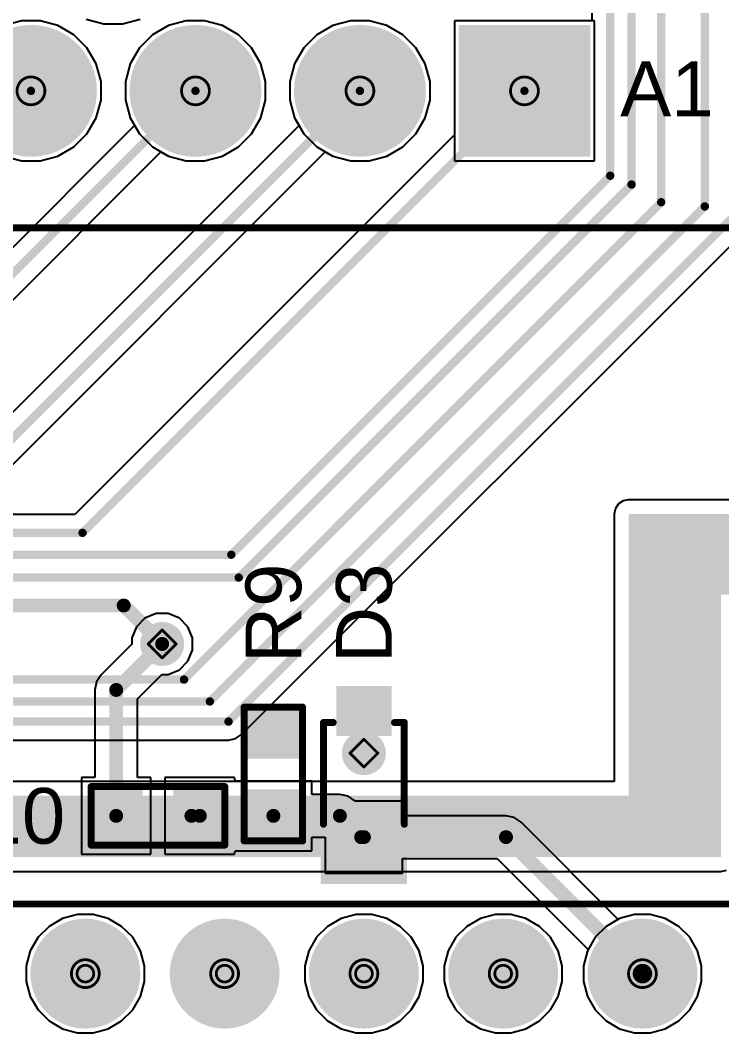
# Model space of a CAD drawing. Header units: inches. Extents: x -31 to 249, y -28 to 261.
# Drawn here: x 62.11 to 74.9, y 53.53 to 71.99 of the extents above; entities that cross this region are included whole.
import ezdxf

# ---------------------------------------------------------------- set-up
doc = ezdxf.new("R2010")
doc.units = ezdxf.units.IN
for name, color, linetype in [('Bottom Layer', 5, 'Continuous'), ('Bottom Solder', 6, 'Continuous'), ('Drill Drawing', 1, 'Continuous'), ('Mechanical 13', 56, 'Continuous'), ('Multi-Layer', 9, 'Continuous'), ('Pad Holes', 156, 'Continuous'), ('Top Layer', 1, 'Continuous'), ('Top Overlay', 2, 'Continuous'), ('Top Paste', 8, 'Continuous'), ('Top Solder', 216, 'Continuous'), ('Via Holes', 16, 'Continuous')]:
    doc.layers.add(name, color=color, linetype=linetype)
doc.styles.add('Arial', font='', dxfattribs={"height": 0.2})
doc.styles.get('Arial').set_extended_font_data('Arial')

# ---------------------------------------------------------------- blocks, each defined once
blk = doc.blocks.new('R___0603_2')
at = {"layer": 'Top Layer'}
for points in [[(-0.381, 0.4445), (-0.381, -0.4445), (-1.143, -0.4445), (-1.143, 0.4445)], [(1.143, 0.4445), (1.143, -0.4445), (0.381, -0.4445), (0.381, 0.4445)]]:
    blk.add_hatch(color=1, dxfattribs=at).paths.add_polyline_path(points)
at = {"layer": 'Top Paste'}
for points in [[(-0.381, 0.4445), (-0.381, -0.4445), (-1.143, -0.4445), (-1.143, 0.4445)], [(1.143, 0.4445), (1.143, -0.4445), (0.381, -0.4445), (0.381, 0.4445)]]:
    blk.add_hatch(color=8, dxfattribs=at).paths.add_polyline_path(points)
at = {"layer": 'Top Solder'}
for points in [[(-0.2794, 0.5461), (-0.2794, -0.5461), (-1.2446, -0.5461), (-1.2446, 0.5461)], [(1.2446, 0.5461), (1.2446, -0.5461), (0.2794, -0.5461), (0.2794, 0.5461)]]:
    blk.add_hatch(color=216, dxfattribs=at).paths.add_polyline_path(points)
at = {"layer": 'Top Overlay'}
for points in [[(-1.2192, -0.5334, 0.127, 0.127, 0), (-1.2192, 0.5334, 0.127, 0.127, 0)], [(-1.2192, 0.5334, 0.127, 0.127, 0), (1.2192, 0.5334, 0.127, 0.127, 0)], [(1.2192, -0.5334, 0.127, 0.127, 0), (1.2192, 0.5334, 0.127, 0.127, 0)], [(-1.2192, -0.5334, 0.127, 0.127, 0), (1.2192, -0.5334, 0.127, 0.127, 0)]]:
    blk.add_lwpolyline(points, format="xyseb", dxfattribs=at)
for points in [[(-1.25095, 0.5334, 0.0635, 0.0635, 1), (-1.18745, 0.5334, 0.0635, 0.0635, 1)], [(-1.25095, 0.5334, 0.0635, 0.0635, 1), (-1.18745, 0.5334, 0.0635, 0.0635, 1)], [(1.18745, 0.5334, 0.0635, 0.0635, 1), (1.25095, 0.5334, 0.0635, 0.0635, 1)], [(1.18745, 0.5334, 0.0635, 0.0635, 1), (1.25095, 0.5334, 0.0635, 0.0635, 1)], [(-1.25095, -0.5334, 0.0635, 0.0635, 1), (-1.18745, -0.5334, 0.0635, 0.0635, 1)], [(-1.25095, -0.5334, 0.0635, 0.0635, 1), (-1.18745, -0.5334, 0.0635, 0.0635, 1)], [(1.18745, -0.5334, 0.0635, 0.0635, 1), (1.25095, -0.5334, 0.0635, 0.0635, 1)], [(1.18745, -0.5334, 0.0635, 0.0635, 1), (1.25095, -0.5334, 0.0635, 0.0635, 1)]]:
    blk.add_lwpolyline(points, format="xyseb", close=True, dxfattribs=at)
blk = doc.blocks.new('R___0603_3')
at = {"layer": 'Top Layer'}
for points in [[(-0.381, 0.4445), (-0.381, -0.4445), (-1.143, -0.4445), (-1.143, 0.4445)], [(1.143, 0.4445), (1.143, -0.4445), (0.381, -0.4445), (0.381, 0.4445)]]:
    blk.add_hatch(color=1, dxfattribs=at).paths.add_polyline_path(points)
at = {"layer": 'Top Paste'}
for points in [[(-0.381, 0.4445), (-0.381, -0.4445), (-1.143, -0.4445), (-1.143, 0.4445)], [(1.143, 0.4445), (1.143, -0.4445), (0.381, -0.4445), (0.381, 0.4445)]]:
    blk.add_hatch(color=8, dxfattribs=at).paths.add_polyline_path(points)
at = {"layer": 'Top Solder'}
for points in [[(-0.2794, 0.5461), (-0.2794, -0.5461), (-1.2446, -0.5461), (-1.2446, 0.5461)], [(1.2446, 0.5461), (1.2446, -0.5461), (0.2794, -0.5461), (0.2794, 0.5461)]]:
    blk.add_hatch(color=216, dxfattribs=at).paths.add_polyline_path(points)
at = {"layer": 'Top Overlay'}
for points in [[(-1.2192, 0.5334, 0.127, 0.127, 0), (-1.2192, -0.5334, 0.127, 0.127, 0)], [(-1.2192, 0.5334, 0.127, 0.127, 0), (1.2192, 0.5334, 0.127, 0.127, 0)], [(1.2192, 0.5334, 0.127, 0.127, 0), (1.2192, -0.5334, 0.127, 0.127, 0)], [(-1.2192, -0.5334, 0.127, 0.127, 0), (1.2192, -0.5334, 0.127, 0.127, 0)]]:
    blk.add_lwpolyline(points, format="xyseb", dxfattribs=at)
for points in [[(-1.25095, 0.5334, 0.0635, 0.0635, 1), (-1.18745, 0.5334, 0.0635, 0.0635, 1)], [(-1.25095, 0.5334, 0.0635, 0.0635, 1), (-1.18745, 0.5334, 0.0635, 0.0635, 1)], [(1.18745, 0.5334, 0.0635, 0.0635, 1), (1.25095, 0.5334, 0.0635, 0.0635, 1)], [(1.18745, 0.5334, 0.0635, 0.0635, 1), (1.25095, 0.5334, 0.0635, 0.0635, 1)], [(-1.25095, -0.5334, 0.0635, 0.0635, 1), (-1.18745, -0.5334, 0.0635, 0.0635, 1)], [(-1.25095, -0.5334, 0.0635, 0.0635, 1), (-1.18745, -0.5334, 0.0635, 0.0635, 1)], [(1.18745, -0.5334, 0.0635, 0.0635, 1), (1.25095, -0.5334, 0.0635, 0.0635, 1)], [(1.18745, -0.5334, 0.0635, 0.0635, 1), (1.25095, -0.5334, 0.0635, 0.0635, 1)]]:
    blk.add_lwpolyline(points, format="xyseb", close=True, dxfattribs=at)
blk = doc.blocks.new('SOD_323_4')
at = {"layer": 'Top Layer'}
for points in [[(-0.75, -0.45), (-1.55, -0.45), (-1.55, 0.45), (-0.75, 0.45)], [(1.55, -0.45), (0.75, -0.45), (0.75, 0.45), (1.55, 0.45)]]:
    blk.add_hatch(color=1, dxfattribs=at).paths.add_polyline_path(points)
at = {"layer": 'Top Overlay'}
for points in [[(-2.007, 0.483), (-0.914, 0.483), (-0.914, 0.787), (-2.007, 0.787)], [(-2.007, -0.508), (-1.575, -0.508), (-1.575, 0.508), (-2.007, 0.508)], [(-2.007, -0.787), (-0.914, -0.787), (-0.914, -0.483), (-2.007, -0.483)]]:
    blk.add_hatch(color=2, dxfattribs=at).paths.add_polyline_path(points)
at = {"layer": 'Top Paste'}
for points in [[(-0.75, -0.45), (-1.55, -0.45), (-1.55, 0.45), (-0.75, 0.45)], [(1.55, -0.45), (0.75, -0.45), (0.75, 0.45), (1.55, 0.45)]]:
    blk.add_hatch(color=8, dxfattribs=at).paths.add_polyline_path(points)
at = {"layer": 'Top Solder'}
for points in [[(-0.695, -0.505), (-1.605, -0.505), (-1.605, 0.505), (-0.695, 0.505)], [(1.605, -0.505), (0.695, -0.505), (0.695, 0.505), (1.605, 0.505)]]:
    blk.add_hatch(color=216, dxfattribs=at).paths.add_polyline_path(points)
at = {"layer": 'Top Overlay'}
for points in [[(-0.914, 0.737, 0.127, 0.127, 0), (0.94, 0.737, 0.127, 0.127, 0)], [(0.94, 0.737, 0.127, 0.127, 0), (0.94, 0.559, 0.127, 0.127, 0)], [(0.94, -0.559, 0.127, 0.127, 0), (0.94, -0.737, 0.127, 0.127, 0)], [(-0.914, -0.737, 0.127, 0.127, 0), (0.94, -0.737, 0.127, 0.127, 0)]]:
    blk.add_lwpolyline(points, format="xyseb", dxfattribs=at)
for points in [[(-0.946, 0.737, 0.0635, 0.0635, 1), (-0.883, 0.737, 0.0635, 0.0635, 1)], [(0.908, 0.737, 0.0635, 0.0635, 1), (0.972, 0.737, 0.0635, 0.0635, 1)], [(0.908, 0.737, 0.0635, 0.0635, 1), (0.972, 0.737, 0.0635, 0.0635, 1)], [(0.908, 0.559, 0.0635, 0.0635, 1), (0.972, 0.559, 0.0635, 0.0635, 1)], [(0.908, -0.559, 0.0635, 0.0635, 1), (0.972, -0.559, 0.0635, 0.0635, 1)], [(-0.946, -0.737, 0.0635, 0.0635, 1), (-0.883, -0.737, 0.0635, 0.0635, 1)], [(0.908, -0.737, 0.0635, 0.0635, 1), (0.972, -0.737, 0.0635, 0.0635, 1)], [(0.908, -0.737, 0.0635, 0.0635, 1), (0.972, -0.737, 0.0635, 0.0635, 1)]]:
    blk.add_lwpolyline(points, format="xyseb", close=True, dxfattribs=at)
blk = doc.blocks.new('A000005_17')
at = {"layer": 'Bottom Layer'}
h = blk.add_hatch(color=5, dxfattribs=at)
edge = h.paths.add_edge_path()
edge.add_arc((7.62, 5.08), 0.9, 0, 360)
h = blk.add_hatch(color=5, dxfattribs=at)
edge = h.paths.add_edge_path()
edge.add_arc((7.62, 2.54), 0.9, 0, 360)
h = blk.add_hatch(color=5, dxfattribs=at)
edge = h.paths.add_edge_path()
edge.add_arc((7.62, 0), 0.9, 0, 360)
h = blk.add_hatch(color=5, dxfattribs=at)
edge = h.paths.add_edge_path()
edge.add_arc((7.62, -2.54), 0.9, 0, 360)
h = blk.add_hatch(color=5, dxfattribs=at)
edge = h.paths.add_edge_path()
edge.add_arc((7.62, -5.08), 0.9, 0, 360)
at = {"layer": 'Bottom Solder'}
h = blk.add_hatch(color=6, dxfattribs=at)
edge = h.paths.add_edge_path()
edge.add_arc((7.62, 5.08), 1.002, 0, 360)
h = blk.add_hatch(color=6, dxfattribs=at)
edge = h.paths.add_edge_path()
edge.add_arc((7.62, 2.54), 1.002, 0, 360)
h = blk.add_hatch(color=6, dxfattribs=at)
edge = h.paths.add_edge_path()
edge.add_arc((7.62, 0), 1.002, 0, 360)
h = blk.add_hatch(color=6, dxfattribs=at)
edge = h.paths.add_edge_path()
edge.add_arc((7.62, -2.54), 1.002, 0, 360)
h = blk.add_hatch(color=6, dxfattribs=at)
edge = h.paths.add_edge_path()
edge.add_arc((7.62, -5.08), 1.002, 0, 360)
at = {"layer": 'Multi-Layer'}
h = blk.add_hatch(color=9, dxfattribs=at)
edge = h.paths.add_edge_path()
edge.add_arc((7.62, 5.08), 0.9, 0, 360)
h = blk.add_hatch(color=9, dxfattribs=at)
edge = h.paths.add_edge_path()
edge.add_arc((7.62, 2.54), 0.9, 0, 360)
h = blk.add_hatch(color=9, dxfattribs=at)
edge = h.paths.add_edge_path()
edge.add_arc((7.62, 0), 0.9, 0, 360)
h = blk.add_hatch(color=9, dxfattribs=at)
edge = h.paths.add_edge_path()
edge.add_arc((7.62, -2.54), 0.9, 0, 360)
h = blk.add_hatch(color=9, dxfattribs=at)
edge = h.paths.add_edge_path()
edge.add_arc((7.62, -5.08), 0.9, 0, 360)
at = {"layer": 'Pad Holes'}
h = blk.add_hatch(color=7, dxfattribs=at)
edge = h.paths.add_edge_path()
edge.add_arc((7.62, 5.08), 0.5, 0, 360)
h = blk.add_hatch(color=7, dxfattribs=at)
edge = h.paths.add_edge_path()
edge.add_arc((7.62, 2.54), 0.5, 0, 360)
h = blk.add_hatch(color=7, dxfattribs=at)
edge = h.paths.add_edge_path()
edge.add_arc((7.62, 0), 0.5, 0, 360)
h = blk.add_hatch(color=7, dxfattribs=at)
edge = h.paths.add_edge_path()
edge.add_arc((7.62, -2.54), 0.5, 0, 360)
h = blk.add_hatch(color=7, dxfattribs=at)
edge = h.paths.add_edge_path()
edge.add_arc((7.62, -5.08), 0.5, 0, 360)
at = {"layer": 'Top Layer'}
h = blk.add_hatch(color=1, dxfattribs=at)
edge = h.paths.add_edge_path()
edge.add_arc((7.62, 5.08), 0.9, 0, 360)
h = blk.add_hatch(color=1, dxfattribs=at)
edge = h.paths.add_edge_path()
edge.add_arc((7.62, 2.54), 0.9, 0, 360)
h = blk.add_hatch(color=1, dxfattribs=at)
edge = h.paths.add_edge_path()
edge.add_arc((7.62, 0), 0.9, 0, 360)
h = blk.add_hatch(color=1, dxfattribs=at)
edge = h.paths.add_edge_path()
edge.add_arc((7.62, -2.54), 0.9, 0, 360)
h = blk.add_hatch(color=1, dxfattribs=at)
edge = h.paths.add_edge_path()
edge.add_arc((7.62, -5.08), 0.9, 0, 360)
at = {"layer": 'Top Solder'}
h = blk.add_hatch(color=216, dxfattribs=at)
edge = h.paths.add_edge_path()
edge.add_arc((7.62, 5.08), 1.002, 0, 360)
h = blk.add_hatch(color=216, dxfattribs=at)
edge = h.paths.add_edge_path()
edge.add_arc((7.62, 2.54), 1.002, 0, 360)
h = blk.add_hatch(color=216, dxfattribs=at)
edge = h.paths.add_edge_path()
edge.add_arc((7.62, 0), 1.002, 0, 360)
h = blk.add_hatch(color=216, dxfattribs=at)
edge = h.paths.add_edge_path()
edge.add_arc((7.62, -2.54), 1.002, 0, 360)
h = blk.add_hatch(color=216, dxfattribs=at)
edge = h.paths.add_edge_path()
edge.add_arc((7.62, -5.08), 1.002, 0, 360)
at = {"layer": 'Mechanical 13'}
blk.add_lwpolyline([(8.89, 21.59, 0.127, 0.127, 0), (8.89, -21.59, 0.127, 0.127, 0)], format="xyseb", dxfattribs=at)
at = {"layer": 'Top Overlay'}
blk.add_lwpolyline([(8.89, 21.59, 0.127, 0.127, 0), (8.89, -21.59, 0.127, 0.127, 0)], format="xyseb", dxfattribs=at)
blk = doc.blocks.new('6437288_3_41')
at = {"layer": 'Bottom Layer'}
blk.add_hatch(color=5, dxfattribs=at).paths.add_polyline_path([(-29.35, 8.35), (-27.15, 8.35), (-27.15, 6.15), (-29.35, 6.15)])
h = blk.add_hatch(color=5, dxfattribs=at)
edge = h.paths.add_edge_path()
edge.add_arc((-25.25, 7.25), 1.1, 0, 360)
h = blk.add_hatch(color=5, dxfattribs=at)
edge = h.paths.add_edge_path()
edge.add_arc((-25.25, 7.25), 1.1, 0, 360)
h = blk.add_hatch(color=5, dxfattribs=at)
edge = h.paths.add_edge_path()
edge.add_arc((-22.25, 7.25), 1.1, 0, 360)
h = blk.add_hatch(color=5, dxfattribs=at)
edge = h.paths.add_edge_path()
edge.add_arc((-19.25, 7.25), 1.1, 0, 360)
at = {"layer": 'Bottom Solder'}
blk.add_hatch(color=6, dxfattribs=at).paths.add_polyline_path([(-29.452, 8.452), (-27.048, 8.452), (-27.048, 6.048), (-29.452, 6.048)])
h = blk.add_hatch(color=6, dxfattribs=at)
edge = h.paths.add_edge_path()
edge.add_arc((-25.25, 7.25), 1.202, 0, 360)
h = blk.add_hatch(color=6, dxfattribs=at)
edge = h.paths.add_edge_path()
edge.add_arc((-25.25, 7.25), 1.202, 0, 360)
h = blk.add_hatch(color=6, dxfattribs=at)
edge = h.paths.add_edge_path()
edge.add_arc((-22.25, 7.25), 1.202, 0, 360)
h = blk.add_hatch(color=6, dxfattribs=at)
edge = h.paths.add_edge_path()
edge.add_arc((-19.25, 7.25), 1.202, 0, 360)
at = {"layer": 'Multi-Layer'}
blk.add_hatch(color=9, dxfattribs=at).paths.add_polyline_path([(-29.35, 8.35), (-27.15, 8.35), (-27.15, 6.15), (-29.35, 6.15)])
h = blk.add_hatch(color=9, dxfattribs=at)
edge = h.paths.add_edge_path()
edge.add_arc((-25.25, 7.25), 1.1, 0, 360)
h = blk.add_hatch(color=9, dxfattribs=at)
edge = h.paths.add_edge_path()
edge.add_arc((-25.25, 7.25), 1.1, 0, 360)
h = blk.add_hatch(color=9, dxfattribs=at)
edge = h.paths.add_edge_path()
edge.add_arc((-22.25, 7.25), 1.1, 0, 360)
h = blk.add_hatch(color=9, dxfattribs=at)
edge = h.paths.add_edge_path()
edge.add_arc((-19.25, 7.25), 1.1, 0, 360)
at = {"layer": 'Pad Holes'}
h = blk.add_hatch(color=7, dxfattribs=at)
edge = h.paths.add_edge_path()
edge.add_arc((-28.25, 7.25), 0.65, 0, 360)
h = blk.add_hatch(color=7, dxfattribs=at)
edge = h.paths.add_edge_path()
edge.add_arc((-25.25, 7.25), 0.65, 0, 360)
h = blk.add_hatch(color=7, dxfattribs=at)
edge = h.paths.add_edge_path()
edge.add_arc((-25.25, 7.25), 0.65, 0, 360)
h = blk.add_hatch(color=7, dxfattribs=at)
edge = h.paths.add_edge_path()
edge.add_arc((-22.25, 7.25), 0.65, 0, 360)
h = blk.add_hatch(color=7, dxfattribs=at)
edge = h.paths.add_edge_path()
edge.add_arc((-19.25, 7.25), 0.65, 0, 360)
at = {"layer": 'Top Layer'}
blk.add_hatch(color=1, dxfattribs=at).paths.add_polyline_path([(-29.35, 8.35), (-27.15, 8.35), (-27.15, 6.15), (-29.35, 6.15)])
h = blk.add_hatch(color=1, dxfattribs=at)
edge = h.paths.add_edge_path()
edge.add_arc((-25.25, 7.25), 1.1, 0, 360)
h = blk.add_hatch(color=1, dxfattribs=at)
edge = h.paths.add_edge_path()
edge.add_arc((-25.25, 7.25), 1.1, 0, 360)
h = blk.add_hatch(color=1, dxfattribs=at)
edge = h.paths.add_edge_path()
edge.add_arc((-22.25, 7.25), 1.1, 0, 360)
h = blk.add_hatch(color=1, dxfattribs=at)
edge = h.paths.add_edge_path()
edge.add_arc((-19.25, 7.25), 1.1, 0, 360)
at = {"layer": 'Top Solder'}
blk.add_hatch(color=216, dxfattribs=at).paths.add_polyline_path([(-29.452, 8.452), (-27.048, 8.452), (-27.048, 6.048), (-29.452, 6.048)])
h = blk.add_hatch(color=216, dxfattribs=at)
edge = h.paths.add_edge_path()
edge.add_arc((-25.25, 7.25), 1.202, 0, 360)
h = blk.add_hatch(color=216, dxfattribs=at)
edge = h.paths.add_edge_path()
edge.add_arc((-25.25, 7.25), 1.202, 0, 360)
h = blk.add_hatch(color=216, dxfattribs=at)
edge = h.paths.add_edge_path()
edge.add_arc((-22.25, 7.25), 1.202, 0, 360)
h = blk.add_hatch(color=216, dxfattribs=at)
edge = h.paths.add_edge_path()
edge.add_arc((-19.25, 7.25), 1.202, 0, 360)
at = {"layer": 'Top Overlay'}
blk.add_lwpolyline([(32.5, 9.75, 0.127, 0.127, 0), (-32.5, 9.75, 0.127, 0.127, 0)], format="xyseb", dxfattribs=at)
at = {"layer": 'Top Overlay', "style": 'Arial'}
blk.add_text('A1', height=1, rotation=180, dxfattribs=at).set_placement((-29.996, 7.714))

msp = doc.modelspace()

# ---------------------------------------------------------------- hatches: boundary and pattern name
at = {"layer": 'Bottom Layer'}
for points in [[(73.199, 61.52), (116.383, 61.52), (116.383, 62.992), (73.199, 62.992)], [(73.199, 56.734), (74.883, 56.734), (74.883, 62.992), (73.199, 62.992)], [(57.122, 56.734), (74.883, 56.734), (74.883, 57.854), (57.122, 57.854)]]:
    msp.add_hatch(color=5, dxfattribs=at).paths.add_polyline_path(points)
h = msp.add_hatch(color=5, dxfattribs=at)
edge = h.paths.add_edge_path()
edge.add_arc((64.694, 60.621), 0.3, 0, 360)
h = msp.add_hatch(color=5, dxfattribs=at)
edge = h.paths.add_edge_path()
edge.add_arc((68.373, 58.63), 0.3, 0, 360)
at = {"layer": 'Bottom Solder'}
h = msp.add_hatch(color=6, dxfattribs=at)
edge = h.paths.add_edge_path()
edge.add_arc((64.694, 60.621), 0.402, 0, 360)
h = msp.add_hatch(color=6, dxfattribs=at)
edge = h.paths.add_edge_path()
edge.add_arc((68.373, 58.63), 0.402, 0, 360)
at = {"layer": 'Top Layer'}
h = msp.add_hatch(color=1, dxfattribs=at)
edge = h.paths.add_edge_path()
edge.add_arc((64.694, 60.621), 0.3, 0, 360)
h = msp.add_hatch(color=1, dxfattribs=at)
edge = h.paths.add_edge_path()
edge.add_arc((68.373, 58.63), 0.3, 0, 360)
at = {"layer": 'Top Solder'}
h = msp.add_hatch(color=216, dxfattribs=at)
edge = h.paths.add_edge_path()
edge.add_arc((64.694, 60.621), 0.402, 0, 360)
h = msp.add_hatch(color=216, dxfattribs=at)
edge = h.paths.add_edge_path()
edge.add_arc((68.373, 58.63), 0.402, 0, 360)
at = {"layer": 'Via Holes'}
h = msp.add_hatch(color=7, dxfattribs=at)
edge = h.paths.add_edge_path()
edge.add_arc((64.694, 60.621), 0.15, 0, 360)
h = msp.add_hatch(color=7, dxfattribs=at)
edge = h.paths.add_edge_path()
edge.add_arc((68.373, 58.63), 0.15, 0, 360)

# ---------------------------------------------------------------- linework, layer by layer
at = {"layer": 'Bottom Layer'}
for p, q in [((72.53, 72.881), (72.53, 71.983)), ((63.308, 72.015), (63.633, 71.928)), ((63.969, 71.928), (64.294, 72.015)), ((62.133, 71.983), (61.808, 71.896)), ((62.469, 71.983), (62.133, 71.983)), ((62.794, 71.896), (62.469, 71.983)), ((63.085, 71.728), (62.794, 71.896)), ((63.633, 71.928), (63.969, 71.928)), ((64.808, 71.896), (64.516, 71.728)), ((65.133, 71.983), (64.808, 71.896)), ((65.469, 71.983), (65.133, 71.983)), ((65.794, 71.896), (65.469, 71.983)), ((66.085, 71.728), (65.794, 71.896)), ((67.808, 71.896), (67.516, 71.728)), ((68.133, 71.983), (67.808, 71.896)), ((68.469, 71.983), (68.133, 71.983)), ((68.794, 71.896), (68.469, 71.983)), ((69.085, 71.728), (68.794, 71.896)), ((72.53, 71.983), (70.023, 71.983)), ((70.023, 71.983), (70.023, 69.904)), ((63.323, 71.49), (63.085, 71.728)), ((64.516, 71.728), (64.278, 71.49)), ((66.323, 71.49), (66.085, 71.728)), ((67.516, 71.728), (67.278, 71.49)), ((69.323, 71.49), (69.085, 71.728)), ((63.492, 71.199), (63.323, 71.49)), ((64.278, 71.49), (64.11, 71.199)), ((66.492, 71.199), (66.323, 71.49)), ((67.278, 71.49), (67.11, 71.199)), ((69.492, 71.199), (69.323, 71.49)), ((63.579, 70.874), (63.492, 71.199)), ((64.11, 71.199), (64.023, 70.874)), ((66.579, 70.874), (66.492, 71.199)), ((67.11, 71.199), (67.023, 70.874)), ((69.579, 70.874), (69.492, 71.199)), ((63.579, 70.537), (63.579, 70.874)), ((64.023, 70.874), (64.023, 70.537)), ((66.579, 70.537), (66.579, 70.874)), ((67.023, 70.874), (67.023, 70.537)), ((69.579, 70.537), (69.579, 70.874)), ((63.492, 70.212), (63.579, 70.537)), ((64.023, 70.537), (64.11, 70.212)), ((66.492, 70.212), (66.579, 70.537)), ((67.023, 70.537), (67.11, 70.212)), ((69.492, 70.212), (69.579, 70.537)), ((63.323, 69.921), (63.492, 70.212)), ((64.11, 70.212), (64.191, 70.072)), ((66.323, 69.921), (66.492, 70.212)), ((67.11, 70.212), (67.191, 70.072)), ((69.323, 69.921), (69.492, 70.212)), ((64.191, 70.072), (57.939, 63.82)), ((67.191, 70.072), (60.534, 63.414)), ((63.085, 69.683), (63.323, 69.921)), ((70.023, 69.904), (63.103, 62.984)), ((66.085, 69.683), (66.323, 69.921)), ((69.085, 69.683), (69.323, 69.921)), ((62.794, 69.515), (63.085, 69.683)), ((65.794, 69.515), (66.085, 69.683)), ((68.794, 69.515), (69.085, 69.683)), ((58.627, 63.555), (64.667, 69.596)), ((61.196, 63.125), (67.667, 69.596)), ((61.808, 69.515), (62.133, 69.428)), ((62.133, 69.428), (62.469, 69.428)), ((62.469, 69.428), (62.794, 69.515)), ((64.667, 69.596), (64.808, 69.515)), ((64.808, 69.515), (65.133, 69.428)), ((65.133, 69.428), (65.469, 69.428)), ((65.469, 69.428), (65.794, 69.515)), ((67.667, 69.596), (67.808, 69.515)), ((67.808, 69.515), (68.133, 69.428)), ((68.133, 69.428), (68.469, 69.428)), ((68.469, 69.428), (68.794, 69.515)), ((66.143, 58.968), (75.394, 68.22)), ((73.016, 63.175), (72.959, 63.091)), ((73.1, 63.231), (73.016, 63.175)), ((73.199, 63.251), (73.1, 63.231)), ((116.383, 63.251), (73.199, 63.251)), ((63.103, 62.984), (61.254, 62.984)), ((72.959, 63.091), (72.94, 62.992)), ((72.94, 62.992), (72.94, 61.52)), ((72.94, 61.52), (72.94, 58.113)), ((65.904, 58.87), (66.033, 58.895)), ((66.033, 58.895), (66.143, 58.968)), ((61.359, 58.87), (65.904, 58.87)), ((72.94, 58.113), (61.428, 58.113)), ((74.883, 56.475), (74.983, 56.494)), ((59.479, 56.475), (74.883, 56.475)), ((62.877, 55.614), (62.631, 55.472)), ((63.151, 55.688), (62.877, 55.614)), ((63.435, 55.688), (63.151, 55.688)), ((63.709, 55.614), (63.435, 55.688)), ((63.955, 55.472), (63.709, 55.614)), ((67.957, 55.614), (67.711, 55.472)), ((68.231, 55.688), (67.957, 55.614)), ((68.515, 55.688), (68.231, 55.688)), ((68.789, 55.614), (68.515, 55.688)), ((69.035, 55.472), (68.789, 55.614)), ((70.497, 55.614), (70.251, 55.472)), ((70.771, 55.688), (70.497, 55.614)), ((71.055, 55.688), (70.771, 55.688)), ((71.329, 55.614), (71.055, 55.688)), ((71.575, 55.472), (71.329, 55.614)), ((73.037, 55.614), (72.791, 55.472)), ((73.311, 55.688), (73.037, 55.614)), ((73.595, 55.688), (73.311, 55.688)), ((73.869, 55.614), (73.595, 55.688)), ((74.115, 55.472), (73.869, 55.614)), ((62.631, 55.472), (62.431, 55.272)), ((64.156, 55.272), (63.955, 55.472)), ((67.711, 55.472), (67.511, 55.272)), ((69.236, 55.272), (69.035, 55.472)), ((70.251, 55.472), (70.051, 55.272)), ((71.776, 55.272), (71.575, 55.472)), ((72.791, 55.472), (72.591, 55.272)), ((74.316, 55.272), (74.115, 55.472)), ((62.431, 55.272), (62.289, 55.026)), ((64.298, 55.026), (64.156, 55.272)), ((67.511, 55.272), (67.369, 55.026)), ((69.378, 55.026), (69.236, 55.272)), ((70.051, 55.272), (69.909, 55.026)), ((71.918, 55.026), (71.776, 55.272)), ((72.591, 55.272), (72.449, 55.026)), ((74.458, 55.026), (74.316, 55.272)), ((62.289, 55.026), (62.215, 54.752)), ((64.371, 54.752), (64.298, 55.026)), ((67.369, 55.026), (67.295, 54.752)), ((69.451, 54.752), (69.378, 55.026)), ((69.909, 55.026), (69.835, 54.752)), ((71.991, 54.752), (71.918, 55.026)), ((72.449, 55.026), (72.375, 54.752)), ((74.531, 54.752), (74.458, 55.026)), ((62.215, 54.752), (62.215, 54.468)), ((64.371, 54.468), (64.371, 54.752)), ((67.295, 54.752), (67.295, 54.468)), ((69.451, 54.468), (69.451, 54.752)), ((69.835, 54.752), (69.835, 54.468)), ((71.991, 54.468), (71.991, 54.752)), ((72.375, 54.752), (72.375, 54.468)), ((74.531, 54.468), (74.531, 54.752)), ((62.215, 54.468), (62.289, 54.194)), ((64.298, 54.194), (64.371, 54.468)), ((67.295, 54.468), (67.369, 54.194)), ((69.378, 54.194), (69.451, 54.468)), ((69.835, 54.468), (69.909, 54.194)), ((71.918, 54.194), (71.991, 54.468)), ((72.375, 54.468), (72.449, 54.194)), ((74.458, 54.194), (74.531, 54.468)), ((62.289, 54.194), (62.431, 53.948)), ((64.156, 53.948), (64.298, 54.194)), ((67.369, 54.194), (67.511, 53.948)), ((69.236, 53.948), (69.378, 54.194)), ((69.909, 54.194), (70.051, 53.948)), ((71.776, 53.948), (71.918, 54.194)), ((72.449, 54.194), (72.591, 53.948)), ((74.316, 53.948), (74.458, 54.194)), ((62.431, 53.948), (62.631, 53.748)), ((63.955, 53.748), (64.156, 53.948)), ((67.511, 53.948), (67.711, 53.748)), ((69.035, 53.748), (69.236, 53.948)), ((70.051, 53.948), (70.251, 53.748)), ((71.575, 53.748), (71.776, 53.948)), ((72.591, 53.948), (72.791, 53.748)), ((74.115, 53.748), (74.316, 53.948)), ((62.631, 53.748), (62.877, 53.606)), ((63.709, 53.606), (63.955, 53.748)), ((67.711, 53.748), (67.957, 53.606)), ((68.789, 53.606), (69.035, 53.748)), ((70.251, 53.748), (70.497, 53.606)), ((71.329, 53.606), (71.575, 53.748)), ((72.791, 53.748), (73.037, 53.606)), ((73.869, 53.606), (74.115, 53.748)), ((62.877, 53.606), (63.151, 53.532)), ((63.435, 53.532), (63.709, 53.606)), ((67.957, 53.606), (68.231, 53.532)), ((68.515, 53.532), (68.789, 53.606)), ((70.497, 53.606), (70.771, 53.532)), ((71.055, 53.532), (71.329, 53.606)), ((73.037, 53.606), (73.311, 53.532)), ((73.595, 53.532), (73.869, 53.606)), ((63.151, 53.532), (63.435, 53.532)), ((68.231, 53.532), (68.515, 53.532)), ((70.771, 53.532), (71.055, 53.532)), ((73.311, 53.532), (73.595, 53.532))]:
    msp.add_line(p, q, dxfattribs=at)
for points in [[(74.59, 68.599, 0.152, 0.152, 0), (74.59, 74.633, 0.152, 0.152, 0)], [(73.795, 68.675, 0.152, 0.152, 0), (73.795, 73.544, 0.152, 0.152, 0)], [(73.255, 68.998, 0.152, 0.152, 0), (73.255, 73.104, 0.152, 0.152, 0)], [(72.866, 69.159, 0.152, 0.152, 0), (72.866, 73.021, 0.152, 0.152, 0)], [(55.441, 63.846, 0.152, 0.152, 0), (62.301, 70.706, 0.152, 0.152, 0)], [(58.079, 63.484, 0.152, 0.152, 0), (65.301, 70.706, 0.152, 0.152, 0)], [(60.673, 63.078, 0.152, 0.152, 0), (68.301, 70.706, 0.152, 0.152, 0)], [(63.242, 62.647, 0.152, 0.152, 0), (71.301, 70.706, 0.152, 0.152, 0)], [(65.955, 62.248, 0.152, 0.152, 0), (72.866, 69.159, 0.152, 0.152, 0)], [(66.09, 61.832, 0.152, 0.152, 0), (73.255, 68.998, 0.152, 0.152, 0)], [(65.093, 59.972, 0.152, 0.152, 0), (73.795, 68.675, 0.152, 0.152, 0)], [(65.564, 59.573, 0.152, 0.152, 0), (74.59, 68.599, 0.152, 0.152, 0)], [(65.904, 59.206, 0.152, 0.152, 0), (75.156, 68.458, 0.152, 0.152, 0)], [(17.274, 62.647, 0.152, 0.152, 0), (63.242, 62.647, 0.152, 0.152, 0)], [(17.533, 62.248, 0.152, 0.152, 0), (65.955, 62.248, 0.152, 0.152, 0)], [(17.668, 61.832, 0.152, 0.152, 0), (66.09, 61.832, 0.152, 0.152, 0)], [(17.896, 61.322, 0.254, 0.254, 0), (63.993, 61.322, 0.254, 0.254, 0)], [(63.993, 61.322, 0.254, 0.254, 0), (64.694, 60.621, 0.254, 0.254, 0)], [(34.923, 59.972, 0.152, 0.152, 0), (65.093, 59.972, 0.152, 0.152, 0)], [(35.828, 59.573, 0.152, 0.152, 0), (65.564, 59.573, 0.152, 0.152, 0)], [(36.942, 59.206, 0.152, 0.152, 0), (65.904, 59.206, 0.152, 0.152, 0)]]:
    msp.add_lwpolyline(points, format="xyseb", dxfattribs=at)
for points in [[(62.263, 70.706, 0.0762, 0.0762, 1), (62.339, 70.706, 0.0762, 0.0762, 1)], [(65.263, 70.706, 0.0762, 0.0762, 1), (65.339, 70.706, 0.0762, 0.0762, 1)], [(68.263, 70.706, 0.0762, 0.0762, 1), (68.339, 70.706, 0.0762, 0.0762, 1)], [(71.263, 70.706, 0.0762, 0.0762, 1), (71.339, 70.706, 0.0762, 0.0762, 1)], [(72.828, 69.159, 0.0762, 0.0762, 1), (72.904, 69.159, 0.0762, 0.0762, 1)], [(72.828, 69.159, 0.0762, 0.0762, 1), (72.904, 69.159, 0.0762, 0.0762, 1)], [(73.217, 68.998, 0.0762, 0.0762, 1), (73.294, 68.998, 0.0762, 0.0762, 1)], [(73.217, 68.998, 0.0762, 0.0762, 1), (73.294, 68.998, 0.0762, 0.0762, 1)], [(73.757, 68.675, 0.0762, 0.0762, 1), (73.833, 68.675, 0.0762, 0.0762, 1)], [(73.757, 68.675, 0.0762, 0.0762, 1), (73.833, 68.675, 0.0762, 0.0762, 1)], [(74.552, 68.599, 0.0762, 0.0762, 1), (74.629, 68.599, 0.0762, 0.0762, 1)], [(74.552, 68.599, 0.0762, 0.0762, 1), (74.629, 68.599, 0.0762, 0.0762, 1)], [(63.204, 62.647, 0.0762, 0.0762, 1), (63.28, 62.647, 0.0762, 0.0762, 1)], [(63.204, 62.647, 0.0762, 0.0762, 1), (63.28, 62.647, 0.0762, 0.0762, 1)], [(65.917, 62.248, 0.0762, 0.0762, 1), (65.993, 62.248, 0.0762, 0.0762, 1)], [(65.917, 62.248, 0.0762, 0.0762, 1), (65.993, 62.248, 0.0762, 0.0762, 1)], [(66.052, 61.832, 0.0762, 0.0762, 1), (66.128, 61.832, 0.0762, 0.0762, 1)], [(66.052, 61.832, 0.0762, 0.0762, 1), (66.128, 61.832, 0.0762, 0.0762, 1)], [(63.929, 61.322, 0.127, 0.127, 1), (64.056, 61.322, 0.127, 0.127, 1)], [(63.929, 61.322, 0.127, 0.127, 1), (64.056, 61.322, 0.127, 0.127, 1)], [(64.63, 60.621, 0.127, 0.127, 1), (64.757, 60.621, 0.127, 0.127, 1)], [(65.054, 59.972, 0.0762, 0.0762, 1), (65.131, 59.972, 0.0762, 0.0762, 1)], [(65.054, 59.972, 0.0762, 0.0762, 1), (65.131, 59.972, 0.0762, 0.0762, 1)], [(65.526, 59.573, 0.0762, 0.0762, 1), (65.602, 59.573, 0.0762, 0.0762, 1)], [(65.526, 59.573, 0.0762, 0.0762, 1), (65.602, 59.573, 0.0762, 0.0762, 1)], [(65.866, 59.206, 0.0762, 0.0762, 1), (65.943, 59.206, 0.0762, 0.0762, 1)], [(65.866, 59.206, 0.0762, 0.0762, 1), (65.943, 59.206, 0.0762, 0.0762, 1)]]:
    msp.add_lwpolyline(points, format="xyseb", close=True, dxfattribs=at)
at = {"layer": 'Drill Drawing'}
for points in [[(62.555, 70.706, 0.0508, 0.0508, 1), (62.047, 70.706, 0.0508, 0.0508, 1)], [(65.555, 70.706, 0.0508, 0.0508, 1), (65.047, 70.706, 0.0508, 0.0508, 1)], [(68.555, 70.706, 0.0508, 0.0508, 1), (68.047, 70.706, 0.0508, 0.0508, 1)], [(71.555, 70.706, 0.0508, 0.0508, 1), (71.047, 70.706, 0.0508, 0.0508, 1)], [(62.542, 70.706, 0.0254, 0.0254, 1), (62.568, 70.706, 0.0254, 0.0254, 1)], [(65.034, 70.706, 0.0254, 0.0254, 1), (65.06, 70.706, 0.0254, 0.0254, 1)], [(65.542, 70.706, 0.0254, 0.0254, 1), (65.568, 70.706, 0.0254, 0.0254, 1)], [(68.034, 70.706, 0.0254, 0.0254, 1), (68.06, 70.706, 0.0254, 0.0254, 1)], [(68.542, 70.706, 0.0254, 0.0254, 1), (68.568, 70.706, 0.0254, 0.0254, 1)], [(71.034, 70.706, 0.0254, 0.0254, 1), (71.06, 70.706, 0.0254, 0.0254, 1)], [(71.542, 70.706, 0.0254, 0.0254, 1), (71.568, 70.706, 0.0254, 0.0254, 1)], [(64.681, 60.875, 0.0254, 0.0254, 1), (64.707, 60.875, 0.0254, 0.0254, 1)], [(64.681, 60.875, 0.0254, 0.0254, 1), (64.707, 60.875, 0.0254, 0.0254, 1)], [(64.427, 60.621, 0.0254, 0.0254, 1), (64.453, 60.621, 0.0254, 0.0254, 1)], [(64.427, 60.621, 0.0254, 0.0254, 1), (64.453, 60.621, 0.0254, 0.0254, 1)], [(64.935, 60.621, 0.0254, 0.0254, 1), (64.961, 60.621, 0.0254, 0.0254, 1)], [(64.935, 60.621, 0.0254, 0.0254, 1), (64.961, 60.621, 0.0254, 0.0254, 1)], [(64.681, 60.367, 0.0254, 0.0254, 1), (64.707, 60.367, 0.0254, 0.0254, 1)], [(64.681, 60.367, 0.0254, 0.0254, 1), (64.707, 60.367, 0.0254, 0.0254, 1)], [(68.361, 58.884, 0.0254, 0.0254, 1), (68.386, 58.884, 0.0254, 0.0254, 1)], [(68.361, 58.884, 0.0254, 0.0254, 1), (68.386, 58.884, 0.0254, 0.0254, 1)], [(68.107, 58.63, 0.0254, 0.0254, 1), (68.132, 58.63, 0.0254, 0.0254, 1)], [(68.107, 58.63, 0.0254, 0.0254, 1), (68.132, 58.63, 0.0254, 0.0254, 1)], [(68.615, 58.63, 0.0254, 0.0254, 1), (68.64, 58.63, 0.0254, 0.0254, 1)], [(68.615, 58.63, 0.0254, 0.0254, 1), (68.64, 58.63, 0.0254, 0.0254, 1)], [(68.361, 58.376, 0.0254, 0.0254, 1), (68.386, 58.376, 0.0254, 0.0254, 1)], [(68.361, 58.376, 0.0254, 0.0254, 1), (68.386, 58.376, 0.0254, 0.0254, 1)], [(63.547, 54.61, 0.0508, 0.0508, 1), (63.039, 54.61, 0.0508, 0.0508, 1)], [(66.087, 54.61, 0.0508, 0.0508, 1), (65.579, 54.61, 0.0508, 0.0508, 1)], [(68.627, 54.61, 0.0508, 0.0508, 1), (68.119, 54.61, 0.0508, 0.0508, 1)], [(71.167, 54.61, 0.0508, 0.0508, 1), (70.659, 54.61, 0.0508, 0.0508, 1)], [(73.707, 54.61, 0.0508, 0.0508, 1), (73.199, 54.61, 0.0508, 0.0508, 1)], [(63.446, 54.61, 0.0508, 0.0508, 1), (63.141, 54.61, 0.0508, 0.0508, 1)], [(65.986, 54.61, 0.0508, 0.0508, 1), (65.681, 54.61, 0.0508, 0.0508, 1)], [(68.526, 54.61, 0.0508, 0.0508, 1), (68.221, 54.61, 0.0508, 0.0508, 1)], [(71.066, 54.61, 0.0508, 0.0508, 1), (70.761, 54.61, 0.0508, 0.0508, 1)], [(73.606, 54.61, 0.0508, 0.0508, 1), (73.301, 54.61, 0.0508, 0.0508, 1)], [(63.027, 54.61, 0.0254, 0.0254, 1), (63.052, 54.61, 0.0254, 0.0254, 1)], [(63.128, 54.61, 0.0254, 0.0254, 1), (63.154, 54.61, 0.0254, 0.0254, 1)], [(63.433, 54.61, 0.0254, 0.0254, 1), (63.458, 54.61, 0.0254, 0.0254, 1)], [(63.535, 54.61, 0.0254, 0.0254, 1), (63.56, 54.61, 0.0254, 0.0254, 1)], [(65.567, 54.61, 0.0254, 0.0254, 1), (65.592, 54.61, 0.0254, 0.0254, 1)], [(65.668, 54.61, 0.0254, 0.0254, 1), (65.694, 54.61, 0.0254, 0.0254, 1)], [(65.973, 54.61, 0.0254, 0.0254, 1), (65.998, 54.61, 0.0254, 0.0254, 1)], [(66.075, 54.61, 0.0254, 0.0254, 1), (66.1, 54.61, 0.0254, 0.0254, 1)], [(68.107, 54.61, 0.0254, 0.0254, 1), (68.132, 54.61, 0.0254, 0.0254, 1)], [(68.208, 54.61, 0.0254, 0.0254, 1), (68.234, 54.61, 0.0254, 0.0254, 1)], [(68.513, 54.61, 0.0254, 0.0254, 1), (68.538, 54.61, 0.0254, 0.0254, 1)], [(68.615, 54.61, 0.0254, 0.0254, 1), (68.64, 54.61, 0.0254, 0.0254, 1)], [(70.647, 54.61, 0.0254, 0.0254, 1), (70.672, 54.61, 0.0254, 0.0254, 1)], [(70.748, 54.61, 0.0254, 0.0254, 1), (70.774, 54.61, 0.0254, 0.0254, 1)], [(71.053, 54.61, 0.0254, 0.0254, 1), (71.078, 54.61, 0.0254, 0.0254, 1)], [(71.155, 54.61, 0.0254, 0.0254, 1), (71.18, 54.61, 0.0254, 0.0254, 1)], [(73.187, 54.61, 0.0254, 0.0254, 1), (73.212, 54.61, 0.0254, 0.0254, 1)], [(73.288, 54.61, 0.0254, 0.0254, 1), (73.314, 54.61, 0.0254, 0.0254, 1)], [(73.593, 54.61, 0.0254, 0.0254, 1), (73.618, 54.61, 0.0254, 0.0254, 1)], [(73.695, 54.61, 0.0254, 0.0254, 1), (73.72, 54.61, 0.0254, 0.0254, 1)]]:
    msp.add_lwpolyline(points, format="xyseb", close=True, dxfattribs=at)
for points in [[(64.44, 60.621, 0.0508, 0.0508, 0), (64.694, 60.875, 0.0508, 0.0508, 0)], [(64.694, 60.875, 0.0508, 0.0508, 0), (64.948, 60.621, 0.0508, 0.0508, 0)], [(64.44, 60.621, 0.0508, 0.0508, 0), (64.694, 60.367, 0.0508, 0.0508, 0)], [(64.694, 60.367, 0.0508, 0.0508, 0), (64.948, 60.621, 0.0508, 0.0508, 0)], [(68.119, 58.63, 0.0508, 0.0508, 0), (68.373, 58.884, 0.0508, 0.0508, 0)], [(68.373, 58.884, 0.0508, 0.0508, 0), (68.627, 58.63, 0.0508, 0.0508, 0)], [(68.119, 58.63, 0.0508, 0.0508, 0), (68.373, 58.376, 0.0508, 0.0508, 0)], [(68.373, 58.376, 0.0508, 0.0508, 0), (68.627, 58.63, 0.0508, 0.0508, 0)]]:
    msp.add_lwpolyline(points, format="xyseb", dxfattribs=at)
at = {"layer": 'Top Layer'}
for p, q in [((63.308, 72.015), (63.633, 71.928)), ((63.969, 71.928), (64.294, 72.015)), ((62.133, 71.983), (61.808, 71.896)), ((62.469, 71.983), (62.133, 71.983)), ((62.794, 71.896), (62.469, 71.983)), ((63.085, 71.728), (62.794, 71.896)), ((63.633, 71.928), (63.969, 71.928)), ((64.808, 71.896), (64.516, 71.728)), ((65.133, 71.983), (64.808, 71.896)), ((65.469, 71.983), (65.133, 71.983)), ((65.794, 71.896), (65.469, 71.983)), ((66.085, 71.728), (65.794, 71.896)), ((67.808, 71.896), (67.516, 71.728)), ((68.133, 71.983), (67.808, 71.896)), ((68.469, 71.983), (68.133, 71.983)), ((68.794, 71.896), (68.469, 71.983)), ((69.085, 71.728), (68.794, 71.896)), ((72.579, 71.983), (70.023, 71.983)), ((70.023, 71.983), (70.023, 69.428)), ((72.579, 69.428), (72.579, 71.983)), ((63.323, 71.49), (63.085, 71.728)), ((64.516, 71.728), (64.278, 71.49)), ((66.323, 71.49), (66.085, 71.728)), ((67.516, 71.728), (67.278, 71.49)), ((69.323, 71.49), (69.085, 71.728)), ((63.492, 71.199), (63.323, 71.49)), ((64.278, 71.49), (64.11, 71.199)), ((66.492, 71.199), (66.323, 71.49)), ((67.278, 71.49), (67.11, 71.199)), ((69.492, 71.199), (69.323, 71.49)), ((63.579, 70.874), (63.492, 71.199)), ((64.11, 71.199), (64.023, 70.874)), ((66.579, 70.874), (66.492, 71.199)), ((67.11, 71.199), (67.023, 70.874)), ((69.579, 70.874), (69.492, 71.199)), ((63.579, 70.537), (63.579, 70.874)), ((64.023, 70.874), (64.023, 70.537)), ((66.579, 70.537), (66.579, 70.874)), ((67.023, 70.874), (67.023, 70.537)), ((69.579, 70.537), (69.579, 70.874)), ((63.492, 70.212), (63.579, 70.537)), ((64.023, 70.537), (64.11, 70.212)), ((66.492, 70.212), (66.579, 70.537)), ((67.023, 70.537), (67.11, 70.212)), ((69.492, 70.212), (69.579, 70.537)), ((63.323, 69.921), (63.492, 70.212)), ((64.11, 70.212), (64.278, 69.921)), ((66.323, 69.921), (66.492, 70.212)), ((67.11, 70.212), (67.278, 69.921)), ((69.323, 69.921), (69.492, 70.212)), ((63.085, 69.683), (63.323, 69.921)), ((64.278, 69.921), (64.516, 69.683)), ((66.085, 69.683), (66.323, 69.921)), ((67.278, 69.921), (67.516, 69.683)), ((69.085, 69.683), (69.323, 69.921)), ((62.794, 69.515), (63.085, 69.683)), ((64.516, 69.683), (64.808, 69.515)), ((65.794, 69.515), (66.085, 69.683)), ((67.516, 69.683), (67.808, 69.515)), ((68.794, 69.515), (69.085, 69.683)), ((61.808, 69.515), (62.133, 69.428)), ((62.133, 69.428), (62.469, 69.428)), ((62.469, 69.428), (62.794, 69.515)), ((64.808, 69.515), (65.133, 69.428)), ((65.133, 69.428), (65.469, 69.428)), ((65.469, 69.428), (65.794, 69.515)), ((67.808, 69.515), (68.133, 69.428)), ((68.133, 69.428), (68.469, 69.428)), ((68.469, 69.428), (68.794, 69.515)), ((70.023, 69.428), (72.579, 69.428)), ((64.584, 61.175), (64.38, 61.091)), ((64.804, 61.175), (64.584, 61.175)), ((65.008, 61.091), (64.804, 61.175)), ((64.224, 60.935), (64.14, 60.731)), ((64.38, 61.091), (64.224, 60.935)), ((65.163, 60.935), (65.008, 61.091)), ((65.248, 60.731), (65.163, 60.935)), ((64.14, 60.616), (63.581, 60.057)), ((64.14, 60.731), (64.14, 60.616)), ((65.248, 60.511), (65.248, 60.731)), ((65.163, 60.307), (65.248, 60.511)), ((65.008, 60.151), (65.163, 60.307)), ((63.581, 60.057), (63.497, 59.931)), ((64.244, 59.622), (64.689, 60.067)), ((64.689, 60.067), (64.804, 60.067)), ((64.804, 60.067), (65.008, 60.151)), ((63.497, 59.931), (63.467, 59.783)), ((63.467, 59.783), (63.467, 58.186)), ((64.244, 58.186), (64.244, 59.622)), ((63.467, 58.186), (63.22, 58.186)), ((63.22, 58.186), (63.22, 56.789)), ((64.49, 58.186), (64.244, 58.186)), ((64.49, 56.789), (64.49, 58.186)), ((66.014, 58.186), (64.744, 58.186)), ((64.744, 58.186), (64.744, 56.789)), ((66.024, 58.122), (66.014, 58.186)), ((67.421, 58.122), (66.024, 58.122)), ((67.421, 57.876), (67.421, 58.122)), ((67.935, 57.876), (67.421, 57.876)), ((68.084, 57.846), (67.935, 57.876)), ((68.21, 57.762), (68.084, 57.846)), ((68.219, 57.753), (68.21, 57.762)), ((69.077, 57.753), (68.219, 57.753)), ((69.077, 57.488), (69.077, 57.753)), ((70.964, 57.488), (69.077, 57.488)), ((71.113, 57.458), (70.964, 57.488)), ((71.239, 57.374), (71.113, 57.458)), ((73.013, 55.6), (71.239, 57.374)), ((67.421, 56.852), (67.421, 57.099)), ((67.421, 57.099), (67.669, 57.099)), ((67.669, 57.099), (67.669, 56.445)), ((63.22, 56.789), (64.49, 56.789)), ((64.744, 56.789), (66.014, 56.789)), ((66.014, 56.789), (66.024, 56.852)), ((66.024, 56.852), (67.421, 56.852)), ((69.077, 56.445), (69.077, 56.711)), ((69.077, 56.711), (70.803, 56.711)), ((70.803, 56.711), (72.463, 55.051)), ((67.669, 56.445), (69.077, 56.445)), ((62.877, 55.614), (62.631, 55.472)), ((63.151, 55.688), (62.877, 55.614)), ((63.435, 55.688), (63.151, 55.688)), ((63.709, 55.614), (63.435, 55.688)), ((63.955, 55.472), (63.709, 55.614)), ((67.957, 55.614), (67.711, 55.472)), ((68.231, 55.688), (67.957, 55.614)), ((68.515, 55.688), (68.231, 55.688)), ((68.789, 55.614), (68.515, 55.688)), ((69.035, 55.472), (68.789, 55.614)), ((70.497, 55.614), (70.251, 55.472)), ((70.771, 55.688), (70.497, 55.614)), ((71.055, 55.688), (70.771, 55.688)), ((71.329, 55.614), (71.055, 55.688)), ((71.575, 55.472), (71.329, 55.614)), ((73.037, 55.614), (73.013, 55.6)), ((73.311, 55.688), (73.037, 55.614)), ((73.595, 55.688), (73.311, 55.688)), ((73.869, 55.614), (73.595, 55.688)), ((74.115, 55.472), (73.869, 55.614)), ((62.631, 55.472), (62.431, 55.272)), ((64.156, 55.272), (63.955, 55.472)), ((67.711, 55.472), (67.511, 55.272)), ((69.236, 55.272), (69.035, 55.472)), ((70.251, 55.472), (70.051, 55.272)), ((71.776, 55.272), (71.575, 55.472)), ((74.316, 55.272), (74.115, 55.472)), ((62.431, 55.272), (62.289, 55.026)), ((64.298, 55.026), (64.156, 55.272)), ((67.511, 55.272), (67.369, 55.026)), ((69.378, 55.026), (69.236, 55.272)), ((70.051, 55.272), (69.909, 55.026)), ((71.918, 55.026), (71.776, 55.272)), ((74.458, 55.026), (74.316, 55.272)), ((62.289, 55.026), (62.215, 54.752)), ((64.371, 54.752), (64.298, 55.026)), ((67.369, 55.026), (67.295, 54.752)), ((69.451, 54.752), (69.378, 55.026)), ((69.909, 55.026), (69.835, 54.752)), ((71.991, 54.752), (71.918, 55.026)), ((72.449, 55.026), (72.375, 54.752)), ((72.463, 55.051), (72.449, 55.026)), ((74.531, 54.752), (74.458, 55.026)), ((62.215, 54.752), (62.215, 54.468)), ((64.371, 54.468), (64.371, 54.752)), ((67.295, 54.752), (67.295, 54.468)), ((69.451, 54.468), (69.451, 54.752)), ((69.835, 54.752), (69.835, 54.468)), ((71.991, 54.468), (71.991, 54.752)), ((72.375, 54.752), (72.375, 54.468)), ((74.531, 54.468), (74.531, 54.752)), ((62.215, 54.468), (62.289, 54.194)), ((64.298, 54.194), (64.371, 54.468)), ((67.295, 54.468), (67.369, 54.194)), ((69.378, 54.194), (69.451, 54.468)), ((69.835, 54.468), (69.909, 54.194)), ((71.918, 54.194), (71.991, 54.468)), ((72.375, 54.468), (72.449, 54.194)), ((74.458, 54.194), (74.531, 54.468)), ((62.289, 54.194), (62.431, 53.948)), ((64.156, 53.948), (64.298, 54.194)), ((67.369, 54.194), (67.511, 53.948)), ((69.236, 53.948), (69.378, 54.194)), ((69.909, 54.194), (70.051, 53.948)), ((71.776, 53.948), (71.918, 54.194)), ((72.449, 54.194), (72.591, 53.948)), ((74.316, 53.948), (74.458, 54.194)), ((62.431, 53.948), (62.631, 53.748)), ((63.955, 53.748), (64.156, 53.948)), ((67.511, 53.948), (67.711, 53.748)), ((69.035, 53.748), (69.236, 53.948)), ((70.051, 53.948), (70.251, 53.748)), ((71.575, 53.748), (71.776, 53.948)), ((72.591, 53.948), (72.791, 53.748)), ((74.115, 53.748), (74.316, 53.948)), ((62.631, 53.748), (62.877, 53.606)), ((63.709, 53.606), (63.955, 53.748)), ((67.711, 53.748), (67.957, 53.606)), ((68.789, 53.606), (69.035, 53.748)), ((70.251, 53.748), (70.497, 53.606)), ((71.329, 53.606), (71.575, 53.748)), ((72.791, 53.748), (73.037, 53.606)), ((73.869, 53.606), (74.115, 53.748)), ((62.877, 53.606), (63.151, 53.532)), ((63.435, 53.532), (63.709, 53.606)), ((67.957, 53.606), (68.231, 53.532)), ((68.515, 53.532), (68.789, 53.606)), ((70.497, 53.606), (70.771, 53.532)), ((71.055, 53.532), (71.329, 53.606)), ((73.037, 53.606), (73.311, 53.532)), ((73.595, 53.532), (73.869, 53.606)), ((63.151, 53.532), (63.435, 53.532)), ((68.231, 53.532), (68.515, 53.532)), ((70.771, 53.532), (71.055, 53.532)), ((73.311, 53.532), (73.595, 53.532))]:
    msp.add_line(p, q, dxfattribs=at)
for points in [[(63.855, 59.783, 0.254, 0.254, 0), (64.694, 60.621, 0.254, 0.254, 0)], [(63.855, 57.487, 0.254, 0.254, 0), (63.855, 59.783, 0.254, 0.254, 0)], [(65.227, 57.487, 0.254, 0.254, 0), (65.379, 57.487, 0.254, 0.254, 0)], [(65.379, 57.487, 0.254, 0.254, 0), (66.722, 57.487, 0.254, 0.254, 0)], [(66.722, 57.487, 0.254, 0.254, 0), (67.935, 57.487, 0.254, 0.254, 0)], [(67.935, 57.487, 0.254, 0.254, 0), (68.323, 57.099, 0.254, 0.254, 0)], [(68.323, 57.099, 0.254, 0.254, 0), (68.373, 57.099, 0.254, 0.254, 0)], [(68.373, 57.099, 0.254, 0.254, 0), (70.964, 57.099, 0.254, 0.254, 0)], [(70.964, 57.099, 0.254, 0.254, 0), (73.453, 54.61, 0.254, 0.254, 0)]]:
    msp.add_lwpolyline(points, format="xyseb", dxfattribs=at)
for points in [[(64.63, 60.621, 0.127, 0.127, 1), (64.757, 60.621, 0.127, 0.127, 1)], [(63.792, 59.783, 0.127, 0.127, 1), (63.919, 59.783, 0.127, 0.127, 1)], [(63.792, 59.783, 0.127, 0.127, 1), (63.919, 59.783, 0.127, 0.127, 1)], [(63.792, 57.487, 0.127, 0.127, 1), (63.919, 57.487, 0.127, 0.127, 1)], [(65.164, 57.487, 0.127, 0.127, 1), (65.291, 57.487, 0.127, 0.127, 1)], [(65.316, 57.487, 0.127, 0.127, 1), (65.443, 57.487, 0.127, 0.127, 1)], [(65.316, 57.487, 0.127, 0.127, 1), (65.443, 57.487, 0.127, 0.127, 1)], [(66.659, 57.487, 0.127, 0.127, 1), (66.786, 57.487, 0.127, 0.127, 1)], [(66.659, 57.487, 0.127, 0.127, 1), (66.786, 57.487, 0.127, 0.127, 1)], [(67.872, 57.487, 0.127, 0.127, 1), (67.999, 57.487, 0.127, 0.127, 1)], [(67.872, 57.487, 0.127, 0.127, 1), (67.999, 57.487, 0.127, 0.127, 1)], [(68.26, 57.099, 0.127, 0.127, 1), (68.387, 57.099, 0.127, 0.127, 1)], [(68.26, 57.099, 0.127, 0.127, 1), (68.387, 57.099, 0.127, 0.127, 1)], [(68.31, 57.099, 0.127, 0.127, 1), (68.437, 57.099, 0.127, 0.127, 1)], [(68.31, 57.099, 0.127, 0.127, 1), (68.437, 57.099, 0.127, 0.127, 1)], [(70.901, 57.099, 0.127, 0.127, 1), (71.028, 57.099, 0.127, 0.127, 1)], [(70.901, 57.099, 0.127, 0.127, 1), (71.028, 57.099, 0.127, 0.127, 1)], [(73.39, 54.61, 0.127, 0.127, 1), (73.517, 54.61, 0.127, 0.127, 1)]]:
    msp.add_lwpolyline(points, format="xyseb", close=True, dxfattribs=at)

# ---------------------------------------------------------------- block references
for name, p, rotation in [('6437288_3_41', (43.051, 77.956), 180), ('SOD_323_4', (68.373, 58.249), 90), ('R___0603_3', (66.722, 58.249), 90), ('A000005_17', (68.373, 46.99), 90)]:
    msp.add_blockref(name, p, dxfattribs=dict(rotation=rotation))
msp.add_blockref('R___0603_2', (64.617, 57.487))

# ---------------------------------------------------------------- texts
at = {"layer": 'Top Overlay', "style": 'Arial'}
for s, p in [('R9', (67.23, 60.273)), ('D3', (68.881, 60.273))]:
    msp.add_text(s, height=1.016, rotation=90, dxfattribs=at).set_placement(p)
msp.add_text('R10', height=1.016, dxfattribs=at).set_placement((60.322, 56.979))

doc.saveas('drawing.dxf')
